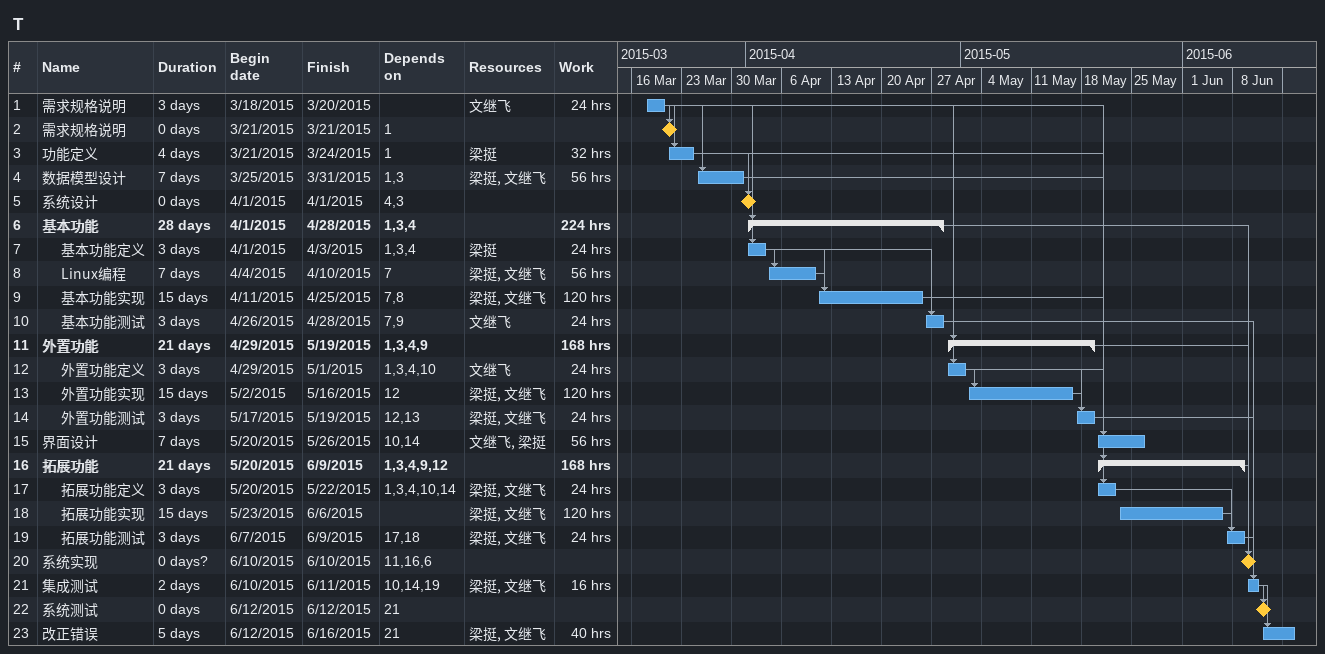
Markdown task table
T

| ID | Level | Task | Duration | Start | Finish | Predecessors | Resources | Work (h) |
|---|---|---|---|---|---|---|---|---|
| 1 | 1 | 需求规格说明 | 3d | 2015-03-18 | 2015-03-20 |  | 文继飞 | 24 |
| 2 | 1 | 需求规格说明 | 0d | 2015-03-21 | 2015-03-21 | 1 |  |  |
| 3 | 1 | 功能定义 | 4d | 2015-03-21 | 2015-03-24 | 1 | 梁挺 | 32 |
| 4 | 1 | 数据模型设计 | 7d | 2015-03-25 | 2015-03-31 | 1, 3 | 梁挺, 文继飞 | 56 |
| 5 | 1 | 系统设计 | 0d | 2015-04-01 | 2015-04-01 | 4, 3 |  |  |
| 6 | 1 | **基本功能** | 28d | 2015-04-01 | 2015-04-28 | 1, 3, 4 |  | 224 |
| 7 | 2 | 基本功能定义 | 3d | 2015-04-01 | 2015-04-03 | 1, 3, 4 | 梁挺 | 24 |
| 8 | 2 | Linux编程 | 7d | 2015-04-04 | 2015-04-10 | 7 | 梁挺, 文继飞 | 56 |
| 9 | 2 | 基本功能实现 | 15d | 2015-04-11 | 2015-04-25 | 7, 8 | 梁挺, 文继飞 | 120 |
| 10 | 2 | 基本功能测试 | 3d | 2015-04-26 | 2015-04-28 | 7, 9 | 文继飞 | 24 |
| 11 | 1 | **外置功能** | 21d | 2015-04-29 | 2015-05-19 | 1, 3, 4, 9 |  | 168 |
| 12 | 2 | 外置功能定义 | 3d | 2015-04-29 | 2015-05-01 | 1, 3, 4, 10 | 文继飞 | 24 |
| 13 | 2 | 外置功能实现 | 15d | 2015-05-02 | 2015-05-16 | 12 | 梁挺, 文继飞 | 120 |
| 14 | 2 | 外置功能测试 | 3d | 2015-05-17 | 2015-05-19 | 12, 13 | 梁挺, 文继飞 | 24 |
| 15 | 1 | 界面设计 | 7d | 2015-05-20 | 2015-05-26 | 10, 14 | 文继飞, 梁挺 | 56 |
| 16 | 1 | **拓展功能** | 21d | 2015-05-20 | 2015-06-09 | 1, 3, 4, 9, 12 |  | 168 |
| 17 | 2 | 拓展功能定义 | 3d | 2015-05-20 | 2015-05-22 | 1, 3, 4, 10, 14 | 梁挺, 文继飞 | 24 |
| 18 | 2 | 拓展功能实现 | 15d | 2015-05-23 | 2015-06-06 |  | 梁挺, 文继飞 | 120 |
| 19 | 2 | 拓展功能测试 | 3d | 2015-06-07 | 2015-06-09 | 17, 18 | 梁挺, 文继飞 | 24 |
| 20 | 1 | 系统实现 | 0d? | 2015-06-10 | 2015-06-10 | 11, 16, 6 |  |  |
| 21 | 1 | 集成测试 | 2d | 2015-06-10 | 2015-06-11 | 10, 14, 19 | 梁挺, 文继飞 | 16 |
| 22 | 1 | 系统测试 | 0d | 2015-06-12 | 2015-06-12 | 21 |  |  |
| 23 | 1 | 改正错误 | 5d | 2015-06-12 | 2015-06-16 | 21 | 梁挺, 文继飞 | 40 |
